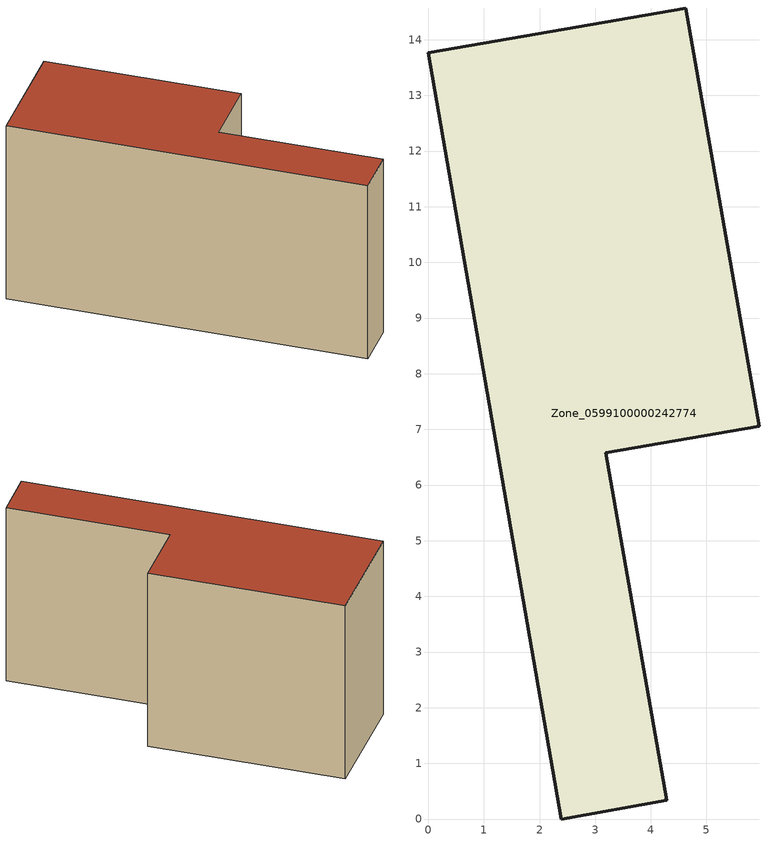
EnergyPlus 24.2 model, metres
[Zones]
Zone_0599100000242774
 floor ground (C_G): 0,13.77 4.63,14.57 5.95,7.06 3.19,6.58 4.29,0.34 2.39,0 z0
 wall outside (C_F): 2.39,0 4.29,0.34 3.19,6.58 5.95,7.06 4.63,14.57 0,13.77 2.39,0 z0:7.53
 roof outside (C_R): 4.63,14.57 0,13.77 2.39,0 4.29,0.34 3.19,6.58 5.95,7.06 z7.53
[BUILDING]
Pand.0599100000242774: North Axis=0; Terrain=City; Loads Convergence Tolerance Value=0.04; Temperature Convergence Tolerance Value=0.4; Solar Distribution=FullExterior; Maximum Number of Warmup Days=25; Minimum Number of Warmup Days=1
[Site:Location]
Rotterdam.The.Hague.AP_ZH_NLD Design_Conditions: Latitude=51.96; Longitude=4.45; Time Zone=1; Elevation=-4.5
[SITE:GROUNDTEMPERATURE:BUILDINGSURFACE]
18, 18, 18, 18, 18, 18, 18, 18, 18, 18, 18, 18
[MATERIAL] Thermal Absorptance=0.9; Solar Absorptance=0.7; Visible Absorptance=0.7
Name | Roughness | Thickness | Conductivity | Density | Specific Heat
G.TI.1946 | MediumSmooth | 0.15 | 1 | 540 | 1210
F.TI.1946 | Rough | 0.3 | 0.857143 | 1920 | 840
R.TI.1946 | MediumRough | 0.2 | 0.1 | 1500 | 1000
[CONSTRUCTION]
C_G: G.TI.1946
C_F: F.TI.1946
C_R: R.TI.1946
[ZONE]
Zone_0599100000242774: Type=1; Multiplier=1; Ceiling Height=Autocalculate; Volume=Autocalculate; Floor Area=autocalculate; Part of Total Floor Area=Yes
[ZONEINFILTRATION:DESIGNFLOWRATE]
Infil_Zone_0599100000242774: Zone or ZoneList or Space or SpaceList=Zone_0599100000242774; Schedule=AlwaysOn; Design Flow Rate Calculation Method=Flow/Area; Flow Rate per Floor Area=0.003; Constant Term Coefficient=1; Temperature Term Coefficient=0; Velocity Term Coefficient=0; Velocity Squared Term Coefficient=0
[HVACTEMPLATE:ZONE:IDEALLOADSAIRSYSTEM]
Zone_0599100000242774: Maximum Heating Supply Air Temperature=50; Minimum Cooling Supply Air Temperature=13; Maximum Heating Supply Air Humidity Ratio=0.0156; Minimum Cooling Supply Air Humidity Ratio=0.0077; Heating Limit=NoLimit; Cooling Limit=NoLimit; Dehumidification Control Type=ConstantSensibleHeatRatio; Cooling Sensible Heat Ratio=0.7; Dehumidification Setpoint=60; Humidification Control Type=None; Humidification Setpoint=30; Outdoor Air Method=None; Outdoor Air Flow Rate per Person=0.00944; Outdoor Air Flow Rate per Zone Floor Area=0; Outdoor Air Flow Rate per Zone=0; Demand Controlled Ventilation Type=None; Outdoor Air Economizer Type=NoEconomizer; Heat Recovery Type=None; Sensible Heat Recovery Effectiveness=0.7; Latent Heat Recovery Effectiveness=0.65
[ZONECONTROL:THERMOSTAT]
ThermostatControl_Zone_0599100000242774: Zone or ZoneList=Zone_0599100000242774; Control Type Schedule=DualSetpointControlType; Control 1=Thermostat_Zone_0599100000242774; Temperature Difference Between Cutout And Setpoint=0
[THERMOSTATSETPOINT:DUALSETPOINT]
Thermostat_Zone_0599100000242774: Heating Setpoint Temperature Schedule=HeatingSetpoint_Zone_0599100000242774; Cooling Setpoint Temperature Schedule=CoolingSetpoint_Zone_0599100000242774
[SCHEDULE:COMPACT]
HeatingSetpoint_Zone_0599100000242774: Through: 12/31, For: AllDays, Until: 24:00, 21
CoolingSetpoint_Zone_0599100000242774: Through: 12/31, For: AllDays, Until: 24:00, 24
DualSetpointControlType: Through: 12/31, For: AllDays, Until: 24:00, 4
AlwaysOn: Through: 12/31, For: AllDays, Until: 24:00, 1
